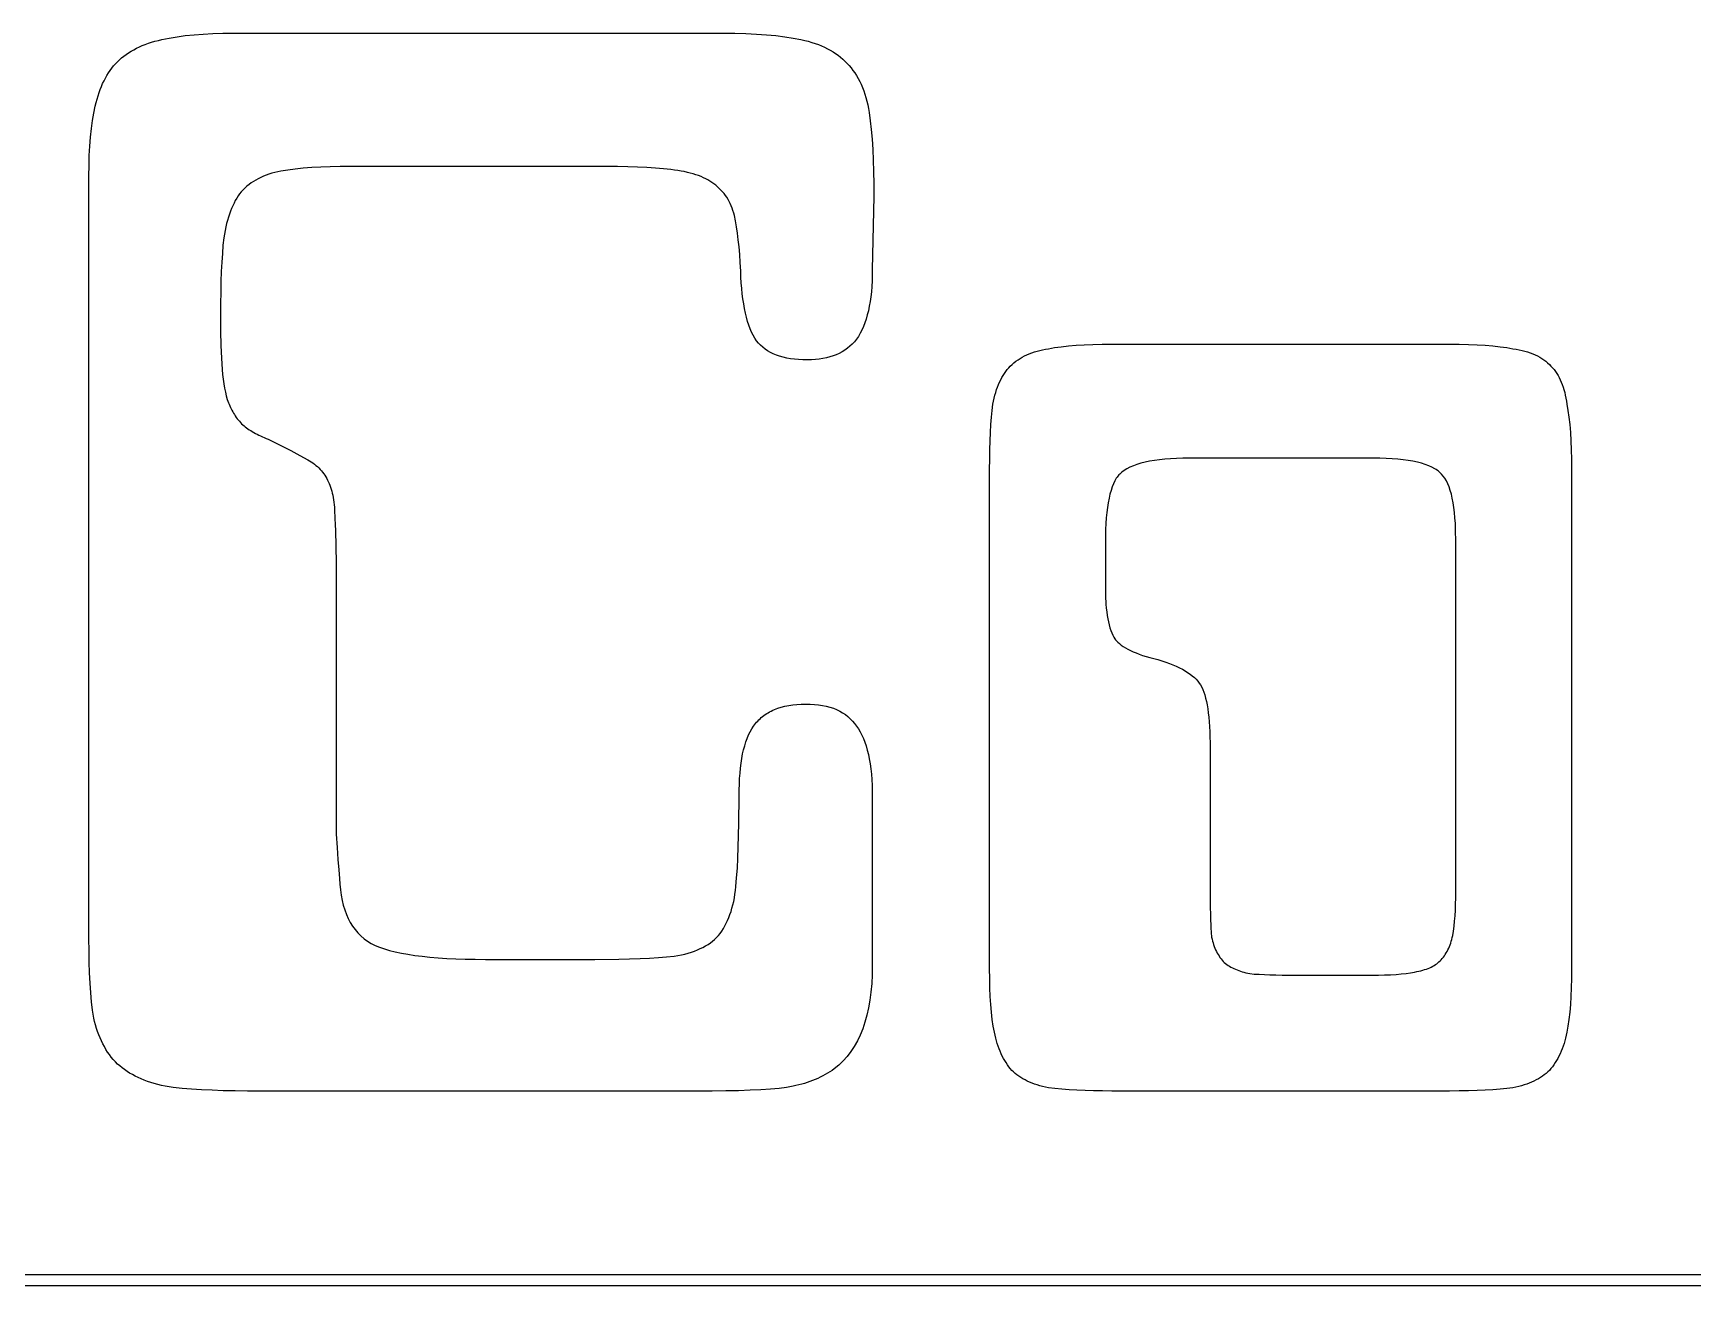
# Model space of a CAD drawing. Header units: inches. Extents: x 0.47 to 2.28, y -2.25 to -0.47.
# Drawn here: x 0.762 to 1.0526, y -2.2451 to -2.0258 of the extents above; entities that cross this region are included whole.
import ezdxf

# ---------------------------------------------------------------- set-up
doc = ezdxf.new("R2010")
doc.units = ezdxf.units.IN
doc.header["$MEASUREMENT"] = 0
doc.layers.add('F.Silkscreen', color=41, linetype='CONTINUOUS', true_color=0xf2eda1)

msp = doc.modelspace()

# ---------------------------------------------------------------- linework, layer by layer
at = {"layer": 'F.Silkscreen', "linetype": 'CONTINUOUS'}
for p, q in [((0.7806, -2.0282), (0.78111, -2.02798)), ((0.78111, -2.02798), (0.78164, -2.02777)), ((0.78164, -2.02777), (0.78218, -2.02757)), ((0.78218, -2.02757), (0.78275, -2.02739)), ((0.78275, -2.02739), (0.78333, -2.02721)), ((0.78333, -2.02721), (0.78393, -2.02706)), ((0.78393, -2.02706), (0.78454, -2.02691)), ((0.78454, -2.02691), (0.78583, -2.02665)), ((0.78583, -2.02665), (0.7872, -2.02642)), ((0.7872, -2.02642), (0.78864, -2.02623)), ((0.78864, -2.02623), (0.79017, -2.02608)), ((0.79017, -2.02608), (0.79177, -2.02596)), ((0.79177, -2.02596), (0.79345, -2.02587)), ((0.79345, -2.02587), (0.7952, -2.02582)), ((0.7952, -2.02582), (0.79704, -2.0258)), ((0.79704, -2.0258), (0.88282, -2.0258)), ((0.88282, -2.0258), (0.88486, -2.02582)), ((0.88486, -2.02582), (0.8868, -2.02587)), ((0.8868, -2.02587), (0.88864, -2.02596)), ((0.88864, -2.02596), (0.89039, -2.02608)), ((0.89039, -2.02608), (0.89204, -2.02623)), ((0.89204, -2.02623), (0.8936, -2.02642)), ((0.8936, -2.02642), (0.89506, -2.02665)), ((0.89506, -2.02665), (0.89643, -2.02691)), ((0.89643, -2.02691), (0.89708, -2.02706)), ((0.89708, -2.02706), (0.89771, -2.02722)), ((0.89771, -2.02722), (0.89832, -2.0274)), ((0.89832, -2.0274), (0.89891, -2.02759)), ((0.89891, -2.02759), (0.89948, -2.02779)), ((0.89948, -2.02779), (0.90003, -2.02802)), ((0.90003, -2.02802), (0.90056, -2.02825)), ((0.77643, -2.03115), (0.77677, -2.0308)), ((0.77677, -2.0308), (0.77713, -2.03046)), ((0.77713, -2.03046), (0.7775, -2.03013)), ((0.7775, -2.03013), (0.77789, -2.02981)), ((0.77789, -2.02981), (0.7783, -2.02951)), ((0.7783, -2.02951), (0.77872, -2.02922)), ((0.77872, -2.02922), (0.77917, -2.02895)), ((0.77917, -2.02895), (0.77962, -2.02869)), ((0.77962, -2.02869), (0.7801, -2.02844)), ((0.7801, -2.02844), (0.7806, -2.0282)), ((0.90056, -2.02825), (0.90108, -2.02851)), ((0.90108, -2.02851), (0.90157, -2.02877)), ((0.90157, -2.02877), (0.90204, -2.02906)), ((0.90204, -2.02906), (0.9025, -2.02936)), ((0.9025, -2.02936), (0.90293, -2.02967)), ((0.90293, -2.02967), (0.90335, -2.03)), ((0.90335, -2.03), (0.90374, -2.03034)), ((0.90374, -2.03034), (0.90412, -2.0307)), ((0.90412, -2.0307), (0.90448, -2.03107)), ((0.77441, -2.03413), (0.77466, -2.03365)), ((0.77466, -2.03365), (0.77492, -2.03319)), ((0.77492, -2.03319), (0.7752, -2.03275)), ((0.7752, -2.03275), (0.77549, -2.03232)), ((0.77549, -2.03232), (0.77579, -2.03192)), ((0.77579, -2.03192), (0.7761, -2.03153)), ((0.7761, -2.03153), (0.77643, -2.03115)), ((0.90448, -2.03107), (0.90485, -2.03147)), ((0.90485, -2.03147), (0.90521, -2.03188)), ((0.90521, -2.03188), (0.90554, -2.03231)), ((0.90554, -2.03231), (0.90587, -2.03276)), ((0.90587, -2.03276), (0.90617, -2.03323)), ((0.90617, -2.03323), (0.90646, -2.03372)), ((0.90646, -2.03372), (0.90672, -2.03423)), ((0.77319, -2.03736), (0.77336, -2.03677)), ((0.77336, -2.03677), (0.77354, -2.03621)), ((0.77354, -2.03621), (0.77374, -2.03566)), ((0.77374, -2.03566), (0.77395, -2.03514)), ((0.77395, -2.03514), (0.77417, -2.03462)), ((0.77417, -2.03462), (0.77441, -2.03413)), ((0.90672, -2.03423), (0.90698, -2.03475)), ((0.90698, -2.03475), (0.90721, -2.0353)), ((0.90721, -2.0353), (0.90743, -2.03587)), ((0.90743, -2.03587), (0.90763, -2.03646)), ((0.90763, -2.03646), (0.90781, -2.03706)), ((0.77262, -2.03979), (0.77288, -2.03857)), ((0.77288, -2.03857), (0.77303, -2.03795)), ((0.77303, -2.03795), (0.77319, -2.03736)), ((0.90781, -2.03706), (0.90797, -2.03769)), ((0.90797, -2.03769), (0.90812, -2.03833)), ((0.90812, -2.03833), (0.90825, -2.039)), ((0.90825, -2.039), (0.90836, -2.03968)), ((0.90836, -2.03968), (0.90856, -2.04113)), ((0.77205, -2.04398), (0.77221, -2.0425)), ((0.77221, -2.0425), (0.7724, -2.0411)), ((0.7724, -2.0411), (0.77262, -2.03979)), ((0.90856, -2.04113), (0.90873, -2.04268)), ((0.77193, -2.04555), (0.77205, -2.04398)), ((0.90873, -2.04268), (0.90887, -2.04435)), ((0.90887, -2.04435), (0.90899, -2.04614)), ((0.77179, -2.04896), (0.77184, -2.04721)), ((0.77184, -2.04721), (0.77193, -2.04555)), ((0.90899, -2.04614), (0.90908, -2.04803)), ((0.90908, -2.04803), (0.90915, -2.05004)), ((0.77177, -2.05079), (0.77179, -2.04896)), ((0.77177, -2.18432), (0.77177, -2.05079)), ((0.80141, -2.05127), (0.80098, -2.05151)), ((0.80185, -2.05105), (0.80141, -2.05127)), ((0.80231, -2.05085), (0.80185, -2.05105)), ((0.80278, -2.05066), (0.80231, -2.05085)), ((0.80327, -2.05049), (0.80278, -2.05066)), ((0.80377, -2.05033), (0.80327, -2.05049)), ((0.80429, -2.05019), (0.80377, -2.05033)), ((0.80482, -2.05007), (0.80429, -2.05019)), ((0.80537, -2.04995), (0.80482, -2.05007)), ((0.80659, -2.04976), (0.80537, -2.04995)), ((0.8079, -2.04959), (0.80659, -2.04976)), ((0.8093, -2.04945), (0.8079, -2.04959)), ((0.81078, -2.04933), (0.8093, -2.04945)), ((0.81235, -2.04924), (0.81078, -2.04933)), ((0.81401, -2.04917), (0.81235, -2.04924)), ((0.81575, -2.04913), (0.81401, -2.04917)), ((0.81758, -2.04912), (0.81575, -2.04913)), ((0.86034, -2.04912), (0.81758, -2.04912)), ((0.86237, -2.04913), (0.86034, -2.04912)), ((0.86429, -2.04916), (0.86237, -2.04913)), ((0.86611, -2.0492), (0.86429, -2.04916)), ((0.86783, -2.04926), (0.86611, -2.0492)), ((0.86945, -2.04934), (0.86783, -2.04926)), ((0.87095, -2.04943), (0.86945, -2.04934)), ((0.87236, -2.04955), (0.87095, -2.04943)), ((0.87366, -2.04968), (0.87236, -2.04955)), ((0.87428, -2.04975), (0.87366, -2.04968)), ((0.87487, -2.04984), (0.87428, -2.04975)), ((0.87545, -2.04993), (0.87487, -2.04984)), ((0.876, -2.05004), (0.87545, -2.04993)), ((0.87654, -2.05016), (0.876, -2.05004)), ((0.87706, -2.05029), (0.87654, -2.05016)), ((0.87756, -2.05043), (0.87706, -2.05029)), ((0.87803, -2.05058), (0.87756, -2.05043)), ((0.87849, -2.05074), (0.87803, -2.05058)), ((0.87893, -2.05091), (0.87849, -2.05074)), ((0.87935, -2.0511), (0.87893, -2.05091)), ((0.87975, -2.05129), (0.87935, -2.0511)), ((0.88013, -2.05149), (0.87975, -2.05129)), ((0.90915, -2.05004), (0.90918, -2.05216)), ((0.79815, -2.05392), (0.79789, -2.0543)), ((0.79843, -2.05356), (0.79815, -2.05392)), ((0.79875, -2.05322), (0.79843, -2.05356)), ((0.79908, -2.0529), (0.79875, -2.05322)), ((0.79943, -2.05259), (0.79908, -2.0529)), ((0.7998, -2.0523), (0.79943, -2.05259)), ((0.80018, -2.05202), (0.7998, -2.0523)), ((0.80057, -2.05175), (0.80018, -2.05202)), ((0.80098, -2.05151), (0.80057, -2.05175)), ((0.88049, -2.05171), (0.88013, -2.05149)), ((0.88084, -2.05194), (0.88049, -2.05171)), ((0.88116, -2.05217), (0.88084, -2.05194)), ((0.8815, -2.05242), (0.88116, -2.05217)), ((0.88182, -2.05269), (0.8815, -2.05242)), ((0.88213, -2.05296), (0.88182, -2.05269)), ((0.88242, -2.05325), (0.88213, -2.05296)), ((0.8827, -2.05355), (0.88242, -2.05325)), ((0.88297, -2.05387), (0.8827, -2.05355)), ((0.88321, -2.05419), (0.88297, -2.05387)), ((0.88345, -2.05453), (0.88321, -2.05419)), ((0.90918, -2.05216), (0.9092, -2.0544)), ((0.79655, -2.05696), (0.79637, -2.05748)), ((0.79675, -2.05647), (0.79655, -2.05696)), ((0.79695, -2.056), (0.79675, -2.05647)), ((0.79717, -2.05554), (0.79695, -2.056)), ((0.7974, -2.05511), (0.79717, -2.05554)), ((0.79764, -2.05469), (0.7974, -2.05511)), ((0.79789, -2.0543), (0.79764, -2.05469)), ((0.88367, -2.05489), (0.88345, -2.05453)), ((0.88387, -2.05525), (0.88367, -2.05489)), ((0.88406, -2.05563), (0.88387, -2.05525)), ((0.88423, -2.05603), (0.88406, -2.05563)), ((0.88439, -2.05643), (0.88423, -2.05603)), ((0.88453, -2.05685), (0.88439, -2.05643)), ((0.88465, -2.05728), (0.88453, -2.05685)), ((0.9092, -2.0544), (0.90892, -2.06717)), ((0.79573, -2.05972), (0.7956, -2.06033)), ((0.79587, -2.05913), (0.79573, -2.05972)), ((0.79603, -2.05856), (0.79587, -2.05913)), ((0.79619, -2.05801), (0.79603, -2.05856)), ((0.79637, -2.05748), (0.79619, -2.05801)), ((0.88477, -2.05773), (0.88465, -2.05728)), ((0.88497, -2.05867), (0.88477, -2.05773)), ((0.88515, -2.05969), (0.88497, -2.05867)), ((0.88531, -2.06079), (0.88515, -2.05969)), ((0.79524, -2.06292), (0.79513, -2.06434)), ((0.79537, -2.06161), (0.79524, -2.06292)), ((0.79548, -2.06096), (0.79537, -2.06161)), ((0.7956, -2.06033), (0.79548, -2.06096)), ((0.88546, -2.06196), (0.88531, -2.06079)), ((0.88559, -2.06321), (0.88546, -2.06196)), ((0.79513, -2.06434), (0.79503, -2.06587)), ((0.8857, -2.06455), (0.88559, -2.06321)), ((0.8858, -2.06596), (0.8857, -2.06455)), ((0.79495, -2.06751), (0.79489, -2.06927)), ((0.79503, -2.06587), (0.79495, -2.06751)), ((0.88588, -2.06744), (0.8858, -2.06596)), ((0.88592, -2.0685), (0.88588, -2.06744)), ((0.88598, -2.06952), (0.88592, -2.0685)), ((0.90891, -2.06819), (0.90888, -2.06918)), ((0.90892, -2.06717), (0.90891, -2.06819)), ((0.79485, -2.07114), (0.79482, -2.07312)), ((0.79489, -2.06927), (0.79485, -2.07114)), ((0.88606, -2.0705), (0.88598, -2.06952)), ((0.88615, -2.07143), (0.88606, -2.0705)), ((0.88627, -2.07233), (0.88615, -2.07143)), ((0.90875, -2.07105), (0.90865, -2.07194)), ((0.90882, -2.07013), (0.90875, -2.07105)), ((0.90888, -2.06918), (0.90882, -2.07013)), ((0.79482, -2.07312), (0.79482, -2.07522)), ((0.8864, -2.0732), (0.88627, -2.07233)), ((0.88654, -2.07402), (0.8864, -2.0732)), ((0.88671, -2.0748), (0.88654, -2.07402)), ((0.90823, -2.07438), (0.90804, -2.07513)), ((0.90839, -2.0736), (0.90823, -2.07438)), ((0.90853, -2.07279), (0.90839, -2.0736)), ((0.90865, -2.07194), (0.90853, -2.07279)), ((0.79482, -2.07522), (0.79483, -2.07799)), ((0.88689, -2.07554), (0.88671, -2.0748)), ((0.88709, -2.07625), (0.88689, -2.07554)), ((0.88731, -2.07692), (0.88709, -2.07625)), ((0.88754, -2.07754), (0.88731, -2.07692)), ((0.90736, -2.07716), (0.90709, -2.07777)), ((0.90761, -2.07652), (0.90736, -2.07716)), ((0.90784, -2.07584), (0.90761, -2.07652)), ((0.90804, -2.07513), (0.90784, -2.07584)), ((0.79483, -2.07799), (0.79489, -2.08049)), ((0.88779, -2.07813), (0.88754, -2.07754)), ((0.88806, -2.07868), (0.88779, -2.07813)), ((0.88835, -2.07919), (0.88806, -2.07868)), ((0.88865, -2.07966), (0.88835, -2.07919)), ((0.88898, -2.08006), (0.88865, -2.07966)), ((0.88934, -2.08044), (0.88898, -2.08006)), ((0.9054, -2.08023), (0.905, -2.08061)), ((0.90578, -2.07982), (0.9054, -2.08023)), ((0.90614, -2.07938), (0.90578, -2.07982)), ((0.90648, -2.07888), (0.90614, -2.07938)), ((0.90679, -2.07834), (0.90648, -2.07888)), ((0.90709, -2.07777), (0.90679, -2.07834)), ((0.94459, -2.08042), (0.94603, -2.08033)), ((0.94603, -2.08033), (0.94754, -2.08027)), ((0.94754, -2.08027), (0.94915, -2.08023)), ((0.94915, -2.08023), (0.95084, -2.08021)), ((0.95084, -2.08021), (1.00998, -2.08021)), ((1.00998, -2.08021), (1.01167, -2.08023)), ((1.01167, -2.08023), (1.01327, -2.08027)), ((1.01327, -2.08027), (1.01479, -2.08033)), ((1.01479, -2.08033), (1.01622, -2.08042)), ((0.79489, -2.08049), (0.79497, -2.08271)), ((0.79497, -2.08271), (0.79509, -2.08466)), ((0.88973, -2.08079), (0.88934, -2.08044)), ((0.89015, -2.08112), (0.88973, -2.08079)), ((0.89059, -2.08142), (0.89015, -2.08112)), ((0.89107, -2.08169), (0.89059, -2.08142)), ((0.89158, -2.08194), (0.89107, -2.08169)), ((0.89212, -2.08216), (0.89158, -2.08194)), ((0.89269, -2.08235), (0.89212, -2.08216)), ((0.89329, -2.08252), (0.89269, -2.08235)), ((0.89393, -2.08267), (0.89329, -2.08252)), ((0.89459, -2.08278), (0.89393, -2.08267)), ((0.89528, -2.08287), (0.89459, -2.08278)), ((0.896, -2.08294), (0.89528, -2.08287)), ((0.89675, -2.08298), (0.896, -2.08294)), ((0.89754, -2.08299), (0.89675, -2.08298)), ((0.89825, -2.08298), (0.89754, -2.08299)), ((0.89895, -2.08293), (0.89825, -2.08298)), ((0.89962, -2.08286), (0.89895, -2.08293)), ((0.90026, -2.08277), (0.89962, -2.08286)), ((0.90088, -2.08264), (0.90026, -2.08277)), ((0.90148, -2.08248), (0.90088, -2.08264)), ((0.90205, -2.0823), (0.90148, -2.08248)), ((0.9026, -2.08209), (0.90205, -2.0823)), ((0.90313, -2.08185), (0.9026, -2.08209)), ((0.90363, -2.08158), (0.90313, -2.08185)), ((0.90411, -2.08128), (0.90363, -2.08158)), ((0.90456, -2.08096), (0.90411, -2.08128)), ((0.905, -2.08061), (0.90456, -2.08096)), ((0.93372, -2.08351), (0.93407, -2.08323)), ((0.93407, -2.08323), (0.93443, -2.08297)), ((0.93443, -2.08297), (0.9348, -2.08273)), ((0.9348, -2.08273), (0.93518, -2.0825)), ((0.93518, -2.0825), (0.93558, -2.08229)), ((0.93558, -2.08229), (0.93599, -2.08209)), ((0.93599, -2.08209), (0.93641, -2.08191)), ((0.93641, -2.08191), (0.93685, -2.08174)), ((0.93685, -2.08174), (0.9373, -2.08158)), ((0.9373, -2.08158), (0.93776, -2.08145)), ((0.93776, -2.08145), (0.93823, -2.08132)), ((0.93823, -2.08132), (0.93872, -2.08122)), ((0.93872, -2.08122), (0.93922, -2.08112)), ((0.93922, -2.08112), (0.93974, -2.08105)), ((0.93974, -2.08105), (0.94082, -2.08085)), ((0.94082, -2.08085), (0.94199, -2.08068)), ((0.94199, -2.08068), (0.94325, -2.08054)), ((0.94325, -2.08054), (0.94459, -2.08042)), ((1.01622, -2.08042), (1.01757, -2.08054)), ((1.01757, -2.08054), (1.01882, -2.08068)), ((1.01882, -2.08068), (1.02, -2.08085)), ((1.02, -2.08085), (1.02108, -2.08105)), ((1.02108, -2.08105), (1.02163, -2.08112)), ((1.02163, -2.08112), (1.02216, -2.08122)), ((1.02216, -2.08122), (1.02267, -2.08132)), ((1.02267, -2.08132), (1.02316, -2.08145)), ((1.02316, -2.08145), (1.02364, -2.08158)), ((1.02364, -2.08158), (1.0241, -2.08174)), ((1.0241, -2.08174), (1.02454, -2.08191)), ((1.02454, -2.08191), (1.02497, -2.08209)), ((1.02497, -2.08209), (1.02537, -2.08229)), ((1.02537, -2.08229), (1.02577, -2.0825)), ((1.02577, -2.0825), (1.02614, -2.08273)), ((1.02614, -2.08273), (1.02649, -2.08297)), ((1.02649, -2.08297), (1.02683, -2.08323)), ((1.02683, -2.08323), (1.02715, -2.08351)), ((0.79509, -2.08466), (0.79517, -2.08554)), ((0.79517, -2.08554), (0.79527, -2.08637)), ((0.9314, -2.08647), (0.9316, -2.08608)), ((0.9316, -2.08608), (0.93182, -2.08571)), ((0.93182, -2.08571), (0.93205, -2.08535)), ((0.93205, -2.08535), (0.93229, -2.08501)), ((0.93229, -2.08501), (0.93254, -2.08469)), ((0.93254, -2.08469), (0.9328, -2.08439)), ((0.9328, -2.08439), (0.93307, -2.0841)), ((0.93307, -2.0841), (0.93339, -2.0838)), ((0.93339, -2.0838), (0.93372, -2.08351)), ((1.02715, -2.08351), (1.02746, -2.0838)), ((1.02746, -2.0838), (1.02774, -2.0841)), ((1.02774, -2.0841), (1.02801, -2.08439)), ((1.02801, -2.08439), (1.02827, -2.08469)), ((1.02827, -2.08469), (1.02852, -2.08501)), ((1.02852, -2.08501), (1.02875, -2.08535)), ((1.02875, -2.08535), (1.02897, -2.08571)), ((1.02897, -2.08571), (1.02917, -2.08608)), ((1.02917, -2.08608), (1.02937, -2.08647)), ((0.79527, -2.08637), (0.79538, -2.08717)), ((0.79538, -2.08717), (0.79551, -2.08792)), ((0.79551, -2.08792), (0.79566, -2.08863)), ((0.79566, -2.08863), (0.79582, -2.08929)), ((0.93038, -2.08918), (0.93052, -2.08868)), ((0.93052, -2.08868), (0.93068, -2.0882)), ((0.93068, -2.0882), (0.93084, -2.08775)), ((0.93084, -2.08775), (0.93101, -2.0873)), ((0.93101, -2.0873), (0.9312, -2.08688)), ((0.9312, -2.08688), (0.9314, -2.08647)), ((1.02937, -2.08647), (1.02955, -2.08688)), ((1.02955, -2.08688), (1.02972, -2.0873)), ((1.02972, -2.0873), (1.02987, -2.08775)), ((1.02987, -2.08775), (1.03001, -2.0882)), ((1.03001, -2.0882), (1.03014, -2.08868)), ((1.03014, -2.08868), (1.03025, -2.08918)), ((0.79582, -2.08929), (0.796, -2.08991)), ((0.796, -2.08991), (0.7962, -2.09049)), ((0.7962, -2.09049), (0.79631, -2.09076)), ((0.79631, -2.09076), (0.79643, -2.09103)), ((0.79643, -2.09103), (0.79655, -2.0913)), ((0.79655, -2.0913), (0.79667, -2.09156)), ((0.79667, -2.09156), (0.79681, -2.09182)), ((0.79681, -2.09182), (0.79695, -2.09207)), ((0.92978, -2.09304), (0.92989, -2.09185)), ((0.92989, -2.09185), (0.93002, -2.09076)), ((0.93002, -2.09076), (0.93013, -2.09022)), ((0.93013, -2.09022), (0.93025, -2.08969)), ((0.93025, -2.08969), (0.93038, -2.08918)), ((1.03025, -2.08918), (1.03035, -2.08969)), ((1.03035, -2.08969), (1.03044, -2.09022)), ((1.03044, -2.09022), (1.03052, -2.09076)), ((1.03052, -2.09076), (1.03071, -2.09185)), ((1.03071, -2.09185), (1.03088, -2.09304)), ((0.79695, -2.09207), (0.79709, -2.09232)), ((0.79709, -2.09232), (0.79725, -2.09257)), ((0.79725, -2.09257), (0.7974, -2.09281)), ((0.7974, -2.09281), (0.79757, -2.09305)), ((0.79757, -2.09305), (0.79774, -2.09328)), ((0.79774, -2.09328), (0.79792, -2.09351)), ((0.79792, -2.09351), (0.79811, -2.09373)), ((0.79811, -2.09373), (0.7983, -2.09395)), ((0.7983, -2.09395), (0.7985, -2.09416)), ((0.7985, -2.09416), (0.7987, -2.09437)), ((0.7987, -2.09437), (0.79892, -2.09455)), ((0.79892, -2.09455), (0.79914, -2.09472)), ((0.79914, -2.09472), (0.79937, -2.09488)), ((0.79937, -2.09488), (0.79961, -2.09505)), ((0.9296, -2.09569), (0.92968, -2.09432)), ((0.92968, -2.09432), (0.92978, -2.09304)), ((1.03088, -2.09304), (1.03103, -2.09432)), ((1.03103, -2.09432), (1.03114, -2.09569)), ((0.79961, -2.09505), (0.79985, -2.09521)), ((0.79985, -2.09521), (0.80011, -2.09538)), ((0.80011, -2.09538), (0.80037, -2.09553)), ((0.80037, -2.09553), (0.80065, -2.09569)), ((0.80065, -2.09569), (0.80093, -2.09585)), ((0.80093, -2.09585), (0.80122, -2.096)), ((0.80122, -2.096), (0.80152, -2.09615)), ((0.80152, -2.09615), (0.80183, -2.0963)), ((0.80183, -2.0963), (0.80214, -2.09645)), ((0.80214, -2.09645), (0.80247, -2.09659)), ((0.80247, -2.09659), (0.8028, -2.09673)), ((0.8028, -2.09673), (0.80314, -2.09687)), ((0.80314, -2.09687), (0.80524, -2.09793)), ((0.9295, -2.09873), (0.92954, -2.09716)), ((0.92954, -2.09716), (0.9296, -2.09569)), ((1.03114, -2.09569), (1.03124, -2.09716)), ((1.03124, -2.09716), (1.0313, -2.09873)), ((0.80524, -2.09793), (0.8071, -2.09888)), ((0.8071, -2.09888), (0.80871, -2.09974)), ((0.80871, -2.09974), (0.81009, -2.10048)), ((0.81009, -2.10048), (0.81039, -2.10066)), ((0.81039, -2.10066), (0.81069, -2.10085)), ((0.92946, -2.10215), (0.92947, -2.10039)), ((0.92947, -2.10039), (0.9295, -2.09873)), ((0.9583, -2.10059), (0.95746, -2.10073)), ((0.9592, -2.10047), (0.9583, -2.10059)), ((0.96014, -2.10038), (0.9592, -2.10047)), ((0.96114, -2.1003), (0.96014, -2.10038)), ((0.96219, -2.10025), (0.96114, -2.1003)), ((0.96329, -2.10021), (0.96219, -2.10025)), ((0.96445, -2.1002), (0.96329, -2.10021)), ((0.99665, -2.1002), (0.96445, -2.1002)), ((0.9978, -2.10021), (0.99665, -2.1002)), ((0.9989, -2.10025), (0.9978, -2.10021)), ((0.99994, -2.1003), (0.9989, -2.10025)), ((1.00094, -2.10038), (0.99994, -2.1003)), ((1.00187, -2.10047), (1.00094, -2.10038)), ((1.00275, -2.10059), (1.00187, -2.10047)), ((1.00358, -2.10073), (1.00275, -2.10059)), ((1.0313, -2.09873), (1.03134, -2.10039)), ((1.03134, -2.10039), (1.03135, -2.10215)), ((0.81069, -2.10085), (0.81097, -2.10104)), ((0.81097, -2.10104), (0.81125, -2.10124)), ((0.81125, -2.10124), (0.81151, -2.10146)), ((0.81151, -2.10146), (0.81176, -2.10168)), ((0.81176, -2.10168), (0.81201, -2.10191)), ((0.81201, -2.10191), (0.81224, -2.10215)), ((0.81224, -2.10215), (0.81246, -2.10239)), ((0.81246, -2.10239), (0.81267, -2.10265)), ((0.81267, -2.10265), (0.81287, -2.10291)), ((0.81287, -2.10291), (0.81305, -2.10319)), ((0.81305, -2.10319), (0.81323, -2.10347)), ((0.81323, -2.10347), (0.8134, -2.10376)), ((0.92946, -2.11492), (0.92946, -2.10215)), ((0.95178, -2.10351), (0.95164, -2.10371)), ((0.95193, -2.10332), (0.95178, -2.10351)), ((0.95208, -2.10314), (0.95193, -2.10332)), ((0.95223, -2.10298), (0.95208, -2.10314)), ((0.9526, -2.10264), (0.95223, -2.10298)), ((0.95303, -2.10233), (0.9526, -2.10264)), ((0.9535, -2.10204), (0.95303, -2.10233)), ((0.95403, -2.10177), (0.9535, -2.10204)), ((0.95462, -2.10152), (0.95403, -2.10177)), ((0.95525, -2.10129), (0.95462, -2.10152)), ((0.95593, -2.10108), (0.95525, -2.10129)), ((0.95667, -2.1009), (0.95593, -2.10108)), ((0.95746, -2.10073), (0.95667, -2.1009)), ((1.00435, -2.1009), (1.00358, -2.10073)), ((1.00507, -2.10108), (1.00435, -2.1009)), ((1.00574, -2.10129), (1.00507, -2.10108)), ((1.00635, -2.10152), (1.00574, -2.10129)), ((1.0069, -2.10177), (1.00635, -2.10152)), ((1.00741, -2.10204), (1.0069, -2.10177)), ((1.00764, -2.10218), (1.00741, -2.10204)), ((1.00785, -2.10233), (1.00764, -2.10218)), ((1.00806, -2.10248), (1.00785, -2.10233)), ((1.00825, -2.10264), (1.00806, -2.10248)), ((1.00842, -2.10281), (1.00825, -2.10264)), ((1.00859, -2.10298), (1.00842, -2.10281)), ((1.00889, -2.10332), (1.00859, -2.10298)), ((1.00917, -2.10371), (1.00889, -2.10332)), ((1.03135, -2.10215), (1.03135, -2.1896)), ((0.8134, -2.10376), (0.81355, -2.10406)), ((0.81355, -2.10406), (0.81369, -2.10437)), ((0.81369, -2.10437), (0.81383, -2.10465)), ((0.81383, -2.10465), (0.81395, -2.10495)), ((0.81395, -2.10495), (0.81407, -2.10527)), ((0.81407, -2.10527), (0.81418, -2.1056)), ((0.81418, -2.1056), (0.81428, -2.10595)), ((0.81428, -2.10595), (0.81437, -2.10631)), ((0.81437, -2.10631), (0.81445, -2.10668)), ((0.95052, -2.10649), (0.95036, -2.10721)), ((0.95071, -2.10583), (0.95052, -2.10649)), ((0.95091, -2.10522), (0.95071, -2.10583)), ((0.95114, -2.10466), (0.95091, -2.10522)), ((0.95138, -2.10416), (0.95114, -2.10466)), ((0.95164, -2.10371), (0.95138, -2.10416)), ((1.00944, -2.10416), (1.00917, -2.10371)), ((1.00968, -2.10466), (1.00944, -2.10416)), ((1.0099, -2.10522), (1.00968, -2.10466)), ((1.01011, -2.10583), (1.0099, -2.10522)), ((1.0103, -2.10649), (1.01011, -2.10583)), ((1.01046, -2.10721), (1.0103, -2.10649)), ((0.81445, -2.10668), (0.81453, -2.10707)), ((0.81453, -2.10707), (0.81459, -2.10748)), ((0.81459, -2.10748), (0.81465, -2.1079)), ((0.81465, -2.1079), (0.8147, -2.10834)), ((0.8147, -2.10834), (0.81474, -2.10879)), ((0.81474, -2.10879), (0.81477, -2.10926)), ((0.81477, -2.10926), (0.81479, -2.10974)), ((0.95008, -2.10881), (0.94997, -2.1097)), ((0.95021, -2.10799), (0.95008, -2.10881)), ((0.95036, -2.10721), (0.95021, -2.10799)), ((1.01061, -2.10799), (1.01046, -2.10721)), ((1.01073, -2.10881), (1.01061, -2.10799)), ((1.01084, -2.1097), (1.01073, -2.10881)), ((0.81479, -2.10974), (0.8148, -2.11024)), ((0.8148, -2.11024), (0.81481, -2.11075)), ((0.81481, -2.11075), (0.81487, -2.11178)), ((0.81487, -2.11178), (0.81493, -2.11292)), ((0.94982, -2.11162), (0.94977, -2.11267)), ((0.94989, -2.11063), (0.94982, -2.11162)), ((0.94997, -2.1097), (0.94989, -2.11063)), ((1.01093, -2.11063), (1.01084, -2.1097)), ((1.011, -2.11162), (1.01093, -2.11063)), ((1.01105, -2.11267), (1.011, -2.11162)), ((0.81493, -2.11292), (0.81501, -2.11554)), ((0.92946, -2.1896), (0.92946, -2.11492)), ((0.94974, -2.11376), (0.94973, -2.11492)), ((0.94973, -2.11492), (0.94973, -2.12269)), ((0.94977, -2.11267), (0.94974, -2.11376)), ((1.01109, -2.11492), (1.01105, -2.11267)), ((1.01109, -2.17599), (1.01109, -2.11492)), ((0.81501, -2.11554), (0.81507, -2.11861)), ((0.81507, -2.11861), (0.81508, -2.12214)), ((0.81508, -2.12214), (0.81508, -2.15684)), ((0.94973, -2.12269), (0.94976, -2.12429)), ((0.94976, -2.12429), (0.94983, -2.12576)), ((0.94983, -2.12576), (0.94989, -2.12645)), ((0.94989, -2.12645), (0.94997, -2.1271)), ((0.94997, -2.1271), (0.95005, -2.12772)), ((0.95005, -2.12772), (0.95015, -2.12831)), ((0.95015, -2.12831), (0.95026, -2.12887)), ((0.95026, -2.12887), (0.95038, -2.12939)), ((0.95038, -2.12939), (0.95052, -2.12988)), ((0.95052, -2.12988), (0.95067, -2.13034)), ((0.95067, -2.13034), (0.95083, -2.13077)), ((0.95083, -2.13077), (0.95101, -2.13116)), ((0.95101, -2.13116), (0.95119, -2.13152)), ((0.95119, -2.13152), (0.9514, -2.13185)), ((0.9514, -2.13185), (0.9515, -2.13199)), ((0.9515, -2.13199), (0.95162, -2.13213)), ((0.95162, -2.13213), (0.95188, -2.13239)), ((0.95188, -2.13239), (0.95217, -2.13266)), ((0.95217, -2.13266), (0.95249, -2.13291)), ((0.95249, -2.13291), (0.95284, -2.13316)), ((0.95284, -2.13316), (0.95323, -2.1334)), ((0.95323, -2.1334), (0.95365, -2.13364)), ((0.95365, -2.13364), (0.9541, -2.13387)), ((0.9541, -2.13387), (0.95459, -2.13409)), ((0.95459, -2.13409), (0.95511, -2.1343)), ((0.95511, -2.1343), (0.95566, -2.13451)), ((0.95566, -2.13451), (0.95624, -2.13472)), ((0.95624, -2.13472), (0.95685, -2.13491)), ((0.95685, -2.13491), (0.9575, -2.1351)), ((0.9575, -2.1351), (0.95818, -2.13529)), ((0.95818, -2.13529), (0.95889, -2.13546)), ((0.95889, -2.13546), (0.9596, -2.13567)), ((0.9596, -2.13567), (0.96028, -2.1359)), ((0.96028, -2.1359), (0.96093, -2.13613)), ((0.96093, -2.13613), (0.96155, -2.13636)), ((0.96155, -2.13636), (0.96213, -2.13661)), ((0.96213, -2.13661), (0.96268, -2.13687)), ((0.96268, -2.13687), (0.9632, -2.13713)), ((0.9632, -2.13713), (0.96368, -2.13741)), ((0.96368, -2.13741), (0.96413, -2.13769)), ((0.96413, -2.13769), (0.96455, -2.13798)), ((0.96455, -2.13798), (0.96494, -2.13828)), ((0.96494, -2.13828), (0.9653, -2.13858)), ((0.9653, -2.13858), (0.96562, -2.1389)), ((0.96562, -2.1389), (0.96591, -2.13923)), ((0.96591, -2.13923), (0.96616, -2.13956)), ((0.96616, -2.13956), (0.96639, -2.1399)), ((0.96639, -2.1399), (0.96659, -2.14027)), ((0.96659, -2.14027), (0.96678, -2.14068)), ((0.96678, -2.14068), (0.96695, -2.14114)), ((0.96695, -2.14114), (0.96712, -2.14164)), ((0.89149, -2.14433), (0.89178, -2.14421)), ((0.89178, -2.14421), (0.89236, -2.14398)), ((0.89236, -2.14398), (0.89298, -2.14378)), ((0.89298, -2.14378), (0.89362, -2.14361)), ((0.89362, -2.14361), (0.89429, -2.14348)), ((0.89429, -2.14348), (0.89499, -2.14337)), ((0.89499, -2.14337), (0.89572, -2.1433)), ((0.89572, -2.1433), (0.89648, -2.14325)), ((0.89648, -2.14325), (0.89726, -2.14324)), ((0.89726, -2.14324), (0.89804, -2.14325)), ((0.89804, -2.14325), (0.8988, -2.1433)), ((0.8988, -2.1433), (0.89952, -2.14337)), ((0.89952, -2.14337), (0.90021, -2.14348)), ((0.90021, -2.14348), (0.90087, -2.14361)), ((0.90087, -2.14361), (0.9015, -2.14378)), ((0.9015, -2.14378), (0.9021, -2.14398)), ((0.9021, -2.14398), (0.90267, -2.14421)), ((0.90267, -2.14421), (0.90321, -2.14447)), ((0.96712, -2.14164), (0.96727, -2.14218)), ((0.96727, -2.14218), (0.9674, -2.14277)), ((0.9674, -2.14277), (0.96753, -2.1434)), ((0.96753, -2.1434), (0.96764, -2.14407)), ((0.96764, -2.14407), (0.96774, -2.14478)), ((0.8878, -2.14759), (0.8881, -2.14712)), ((0.8881, -2.14712), (0.88827, -2.14688)), ((0.88827, -2.14688), (0.88846, -2.14665)), ((0.88846, -2.14665), (0.88865, -2.14643)), ((0.88865, -2.14643), (0.88885, -2.14621)), ((0.88885, -2.14621), (0.88905, -2.146)), ((0.88905, -2.146), (0.88927, -2.1458)), ((0.88927, -2.1458), (0.88949, -2.14561)), ((0.88949, -2.14561), (0.88971, -2.14542)), ((0.88971, -2.14542), (0.88995, -2.14524)), ((0.88995, -2.14524), (0.89019, -2.14507)), ((0.89019, -2.14507), (0.89043, -2.14491)), ((0.89043, -2.14491), (0.89069, -2.14475)), ((0.89069, -2.14475), (0.89095, -2.14461)), ((0.89095, -2.14461), (0.89122, -2.14447)), ((0.89122, -2.14447), (0.89149, -2.14433)), ((0.90321, -2.14447), (0.90372, -2.14475)), ((0.90372, -2.14475), (0.9042, -2.14507)), ((0.9042, -2.14507), (0.90465, -2.14542)), ((0.90465, -2.14542), (0.90507, -2.1458)), ((0.90507, -2.1458), (0.90546, -2.14621)), ((0.90546, -2.14621), (0.90582, -2.14665)), ((0.90582, -2.14665), (0.90614, -2.14712)), ((0.90614, -2.14712), (0.90648, -2.14759)), ((0.96774, -2.14478), (0.96782, -2.14554)), ((0.96782, -2.14554), (0.96789, -2.14635)), ((0.96789, -2.14635), (0.96795, -2.14719)), ((0.96795, -2.14719), (0.968, -2.14808)), ((0.88658, -2.15053), (0.88678, -2.14987)), ((0.88678, -2.14987), (0.887, -2.14924)), ((0.887, -2.14924), (0.88725, -2.14865)), ((0.88725, -2.14865), (0.88751, -2.1481)), ((0.88751, -2.1481), (0.8878, -2.14759)), ((0.90648, -2.14759), (0.90679, -2.14811)), ((0.90679, -2.14811), (0.90709, -2.14866)), ((0.90709, -2.14866), (0.90736, -2.14926)), ((0.90736, -2.14926), (0.90761, -2.14989)), ((0.90761, -2.14989), (0.90784, -2.15057)), ((0.968, -2.14808), (0.96803, -2.14901)), ((0.96803, -2.14901), (0.96805, -2.14999)), ((0.96805, -2.14999), (0.96805, -2.15101)), ((0.88595, -2.15359), (0.88608, -2.15276)), ((0.88608, -2.15276), (0.88622, -2.15198)), ((0.88622, -2.15198), (0.88639, -2.15124)), ((0.88639, -2.15124), (0.88658, -2.15053)), ((0.90784, -2.15057), (0.90804, -2.15129)), ((0.90804, -2.15129), (0.90823, -2.15205)), ((0.90823, -2.15205), (0.90839, -2.15285)), ((0.90839, -2.15285), (0.90853, -2.15369)), ((0.96805, -2.15101), (0.96805, -2.17599)), ((0.88569, -2.15629), (0.88576, -2.15535)), ((0.88576, -2.15535), (0.88584, -2.15445)), ((0.88584, -2.15445), (0.88595, -2.15359)), ((0.90853, -2.15369), (0.90865, -2.15458)), ((0.90865, -2.15458), (0.90875, -2.1555)), ((0.90875, -2.1555), (0.90882, -2.15647)), ((0.81508, -2.15684), (0.81508, -2.166)), ((0.8856, -2.15934), (0.88561, -2.15828)), ((0.88561, -2.15828), (0.88564, -2.15726)), ((0.88564, -2.15726), (0.88569, -2.15629)), ((0.90882, -2.15647), (0.90888, -2.15748)), ((0.90888, -2.15748), (0.90891, -2.15853)), ((0.90891, -2.15853), (0.90892, -2.15962)), ((0.88556, -2.16407), (0.8856, -2.15934)), ((0.90892, -2.15962), (0.90892, -2.18904)), ((0.88552, -2.16625), (0.88556, -2.16407)), ((0.81508, -2.166), (0.81522, -2.16836)), ((0.88546, -2.16829), (0.88552, -2.16625)), ((0.81522, -2.16836), (0.81536, -2.17044)), ((0.81536, -2.17044), (0.8155, -2.17225)), ((0.88529, -2.17199), (0.88538, -2.1702)), ((0.88538, -2.1702), (0.88546, -2.16829)), ((0.8155, -2.17225), (0.81564, -2.17377)), ((0.88517, -2.17364), (0.88529, -2.17199)), ((0.81564, -2.17377), (0.81569, -2.17479)), ((0.81569, -2.17479), (0.81579, -2.17577)), ((0.81579, -2.17577), (0.81592, -2.17671)), ((0.88488, -2.17651), (0.88497, -2.17585)), ((0.88497, -2.17585), (0.88504, -2.17516)), ((0.88504, -2.17516), (0.88517, -2.17364)), ((0.96805, -2.17599), (0.96807, -2.17837)), ((1.01108, -2.17715), (1.01109, -2.17599)), ((0.81592, -2.17671), (0.81609, -2.17761)), ((0.81609, -2.17761), (0.8163, -2.17846)), ((0.8163, -2.17846), (0.81655, -2.17928)), ((0.88419, -2.17954), (0.88435, -2.17898)), ((0.88435, -2.17898), (0.88451, -2.17839)), ((0.88451, -2.17839), (0.88465, -2.17778)), ((0.88465, -2.17778), (0.88477, -2.17716)), ((0.88477, -2.17716), (0.88488, -2.17651)), ((0.96807, -2.17837), (0.96812, -2.18051)), ((1.01101, -2.1793), (1.01105, -2.17825)), ((1.01105, -2.17825), (1.01108, -2.17715)), ((0.81655, -2.17928), (0.81684, -2.18005)), ((0.81684, -2.18005), (0.81716, -2.18078)), ((0.81716, -2.18078), (0.81753, -2.18147)), ((0.81753, -2.18147), (0.81794, -2.18212)), ((0.88312, -2.18209), (0.88336, -2.18162)), ((0.88336, -2.18162), (0.88359, -2.18113)), ((0.88359, -2.18113), (0.8838, -2.18062)), ((0.8838, -2.18062), (0.884, -2.18009)), ((0.884, -2.18009), (0.88419, -2.17954)), ((0.96812, -2.18051), (0.96821, -2.1824)), ((1.01077, -2.18214), (1.01087, -2.18124)), ((1.01087, -2.18124), (1.01095, -2.1803)), ((1.01095, -2.1803), (1.01101, -2.1793)), ((0.77179, -2.18642), (0.77177, -2.18432)), ((0.81794, -2.18212), (0.81838, -2.18273)), ((0.81838, -2.18273), (0.81887, -2.1833)), ((0.81887, -2.1833), (0.81939, -2.18383)), ((0.81939, -2.18383), (0.81995, -2.18431)), ((0.81995, -2.18431), (0.82055, -2.18475)), ((0.82055, -2.18475), (0.82119, -2.18516)), ((0.88057, -2.18504), (0.88096, -2.18474)), ((0.88096, -2.18474), (0.88132, -2.18443)), ((0.88132, -2.18443), (0.88167, -2.18411)), ((0.88167, -2.18411), (0.88199, -2.18377)), ((0.88199, -2.18377), (0.8823, -2.18338)), ((0.8823, -2.18338), (0.88258, -2.18297)), ((0.88258, -2.18297), (0.88286, -2.18254)), ((0.88286, -2.18254), (0.88312, -2.18209)), ((0.96821, -2.1824), (0.96827, -2.18325)), ((0.96827, -2.18325), (0.96833, -2.18405)), ((0.96833, -2.18405), (0.96841, -2.18439)), ((0.96841, -2.18439), (0.96849, -2.18472)), ((0.96849, -2.18472), (0.96858, -2.18505)), ((1.01018, -2.18509), (1.01028, -2.18477)), ((1.01028, -2.18477), (1.01037, -2.18445)), ((1.01037, -2.18445), (1.01046, -2.18411)), ((1.01046, -2.18411), (1.01053, -2.18377)), ((1.01053, -2.18377), (1.01066, -2.18298)), ((1.01066, -2.18298), (1.01077, -2.18214)), ((0.77183, -2.18842), (0.77179, -2.18642)), ((0.82119, -2.18516), (0.82189, -2.18549)), ((0.82189, -2.18549), (0.82266, -2.18581)), ((0.82266, -2.18581), (0.8235, -2.1861)), ((0.8235, -2.1861), (0.82442, -2.18637)), ((0.82442, -2.18637), (0.82541, -2.18662)), ((0.82541, -2.18662), (0.82647, -2.18685)), ((0.82647, -2.18685), (0.82761, -2.18705)), ((0.82761, -2.18705), (0.82883, -2.18724)), ((0.82883, -2.18724), (0.83011, -2.1874)), ((0.83011, -2.1874), (0.83147, -2.18754)), ((0.83147, -2.18754), (0.8329, -2.18766)), ((0.8329, -2.18766), (0.83441, -2.18776)), ((0.83441, -2.18776), (0.83599, -2.18784)), ((0.83599, -2.18784), (0.83765, -2.18789)), ((0.86453, -2.1879), (0.86825, -2.18779)), ((0.86825, -2.18779), (0.86992, -2.18772)), ((0.86992, -2.18772), (0.87148, -2.18762)), ((0.87148, -2.18762), (0.87291, -2.18751)), ((0.87291, -2.18751), (0.87422, -2.18738)), ((0.87422, -2.18738), (0.87487, -2.18727)), ((0.87487, -2.18727), (0.87549, -2.18714)), ((0.87549, -2.18714), (0.8761, -2.187)), ((0.8761, -2.187), (0.87668, -2.18684)), ((0.87668, -2.18684), (0.87724, -2.18667)), ((0.87724, -2.18667), (0.87778, -2.18648)), ((0.87778, -2.18648), (0.8783, -2.18628)), ((0.8783, -2.18628), (0.8788, -2.18606)), ((0.8788, -2.18606), (0.87927, -2.18583)), ((0.87927, -2.18583), (0.87973, -2.18558)), ((0.87973, -2.18558), (0.88016, -2.18531)), ((0.88016, -2.18531), (0.88057, -2.18504)), ((0.96858, -2.18505), (0.96868, -2.18536)), ((0.96868, -2.18536), (0.96879, -2.18567)), ((0.96879, -2.18567), (0.9689, -2.18597)), ((0.9689, -2.18597), (0.96903, -2.18626)), ((0.96903, -2.18626), (0.96916, -2.18654)), ((0.96916, -2.18654), (0.96931, -2.18682)), ((0.96931, -2.18682), (0.96946, -2.18708)), ((0.96946, -2.18708), (0.96962, -2.18734)), ((0.96962, -2.18734), (0.96979, -2.18759)), ((0.96979, -2.18759), (0.96997, -2.18782)), ((0.96997, -2.18782), (0.97015, -2.18805)), ((1.00851, -2.188), (1.00871, -2.18778)), ((1.00871, -2.18778), (1.0089, -2.18755)), ((1.0089, -2.18755), (1.00907, -2.18731)), ((1.00907, -2.18731), (1.00924, -2.18706)), ((1.00924, -2.18706), (1.0094, -2.1868)), ((1.0094, -2.1868), (1.00955, -2.18654)), ((1.00955, -2.18654), (1.0097, -2.18627)), ((1.0097, -2.18627), (1.00983, -2.18599)), ((1.00983, -2.18599), (1.00996, -2.18569)), ((1.00996, -2.18569), (1.01008, -2.1854)), ((1.01008, -2.1854), (1.01018, -2.18509)), ((0.77189, -2.19031), (0.77183, -2.18842)), ((0.77198, -2.1921), (0.77189, -2.19031)), ((0.83765, -2.18789), (0.83938, -2.18792)), ((0.83938, -2.18792), (0.84118, -2.18793)), ((0.84118, -2.18793), (0.86034, -2.18793)), ((0.86034, -2.18793), (0.86453, -2.1879)), ((0.90889, -2.19064), (0.90882, -2.19218)), ((0.90892, -2.18904), (0.90889, -2.19064)), ((0.92948, -2.19129), (0.92946, -2.1896)), ((0.97015, -2.18805), (0.97035, -2.18828)), ((0.97035, -2.18828), (0.97055, -2.18849)), ((0.97055, -2.18849), (0.97077, -2.18866)), ((0.97077, -2.18866), (0.97099, -2.18882)), ((0.97099, -2.18882), (0.97122, -2.18898)), ((0.97122, -2.18898), (0.97145, -2.18913)), ((0.97145, -2.18913), (0.9717, -2.18927)), ((0.9717, -2.18927), (0.97196, -2.18941)), ((0.97196, -2.18941), (0.97222, -2.18954)), ((0.97222, -2.18954), (0.9725, -2.18967)), ((0.9725, -2.18967), (0.97278, -2.18979)), ((0.97278, -2.18979), (0.97307, -2.1899)), ((0.97307, -2.1899), (0.97337, -2.19)), ((0.97337, -2.19), (0.97368, -2.1901)), ((0.97368, -2.1901), (0.97399, -2.19019)), ((0.97399, -2.19019), (0.97432, -2.19028)), ((0.97432, -2.19028), (0.97465, -2.19036)), ((0.97465, -2.19036), (0.97499, -2.19043)), ((0.97499, -2.19043), (0.97579, -2.1905)), ((0.97579, -2.1905), (0.97664, -2.19055)), ((0.97664, -2.19055), (0.97756, -2.1906)), ((0.97756, -2.1906), (0.97853, -2.19064)), ((0.97853, -2.19064), (0.97957, -2.19067)), ((0.97957, -2.19067), (0.98067, -2.19069)), ((0.98067, -2.19069), (0.98305, -2.19071)), ((0.98305, -2.19071), (0.99637, -2.19071)), ((0.99637, -2.19071), (0.99752, -2.1907)), ((0.99752, -2.1907), (0.99861, -2.19067)), ((0.99861, -2.19067), (0.99964, -2.19063)), ((0.99964, -2.19063), (1.00061, -2.19057)), ((1.00061, -2.19057), (1.00151, -2.19049)), ((1.00151, -2.19049), (1.00236, -2.1904)), ((1.00236, -2.1904), (1.00314, -2.19028)), ((1.00314, -2.19028), (1.00387, -2.19015)), ((1.00387, -2.19015), (1.00424, -2.19008)), ((1.00424, -2.19008), (1.0046, -2.19)), ((1.0046, -2.19), (1.00495, -2.18992)), ((1.00495, -2.18992), (1.00529, -2.18982)), ((1.00529, -2.18982), (1.00561, -2.18973)), ((1.00561, -2.18973), (1.00592, -2.18962)), ((1.00592, -2.18962), (1.00622, -2.18951)), ((1.00622, -2.18951), (1.00651, -2.18939)), ((1.00651, -2.18939), (1.00678, -2.18927)), ((1.00678, -2.18927), (1.00703, -2.18913)), ((1.00703, -2.18913), (1.00728, -2.189)), ((1.00728, -2.189), (1.00751, -2.18885)), ((1.00751, -2.18885), (1.00773, -2.1887)), ((1.00773, -2.1887), (1.00794, -2.18854)), ((1.00794, -2.18854), (1.00813, -2.18838)), ((1.00813, -2.18838), (1.00831, -2.18821)), ((1.00831, -2.18821), (1.00851, -2.188)), ((1.03135, -2.1896), (1.03134, -2.19129)), ((0.7721, -2.19378), (0.77198, -2.1921)), ((0.90869, -2.19365), (0.9085, -2.19506)), ((0.90882, -2.19218), (0.90869, -2.19365)), ((0.92952, -2.1929), (0.92948, -2.19129)), ((0.92958, -2.19441), (0.92952, -2.1929)), ((1.0313, -2.1929), (1.03124, -2.19441)), ((1.03134, -2.19129), (1.0313, -2.1929)), ((0.77224, -2.19536), (0.7721, -2.19378)), ((0.77241, -2.19683), (0.77224, -2.19536)), ((0.90827, -2.19641), (0.90798, -2.1977)), ((0.9085, -2.19506), (0.90827, -2.19641)), ((0.92967, -2.19585), (0.92958, -2.19441)), ((0.92979, -2.19719), (0.92967, -2.19585)), ((1.03114, -2.19585), (1.03103, -2.19719)), ((1.03124, -2.19441), (1.03114, -2.19585)), ((0.77261, -2.1982), (0.77241, -2.19683)), ((0.77275, -2.19882), (0.77261, -2.1982)), ((0.77291, -2.19942), (0.77275, -2.19882)), ((0.77309, -2.20001), (0.77291, -2.19942)), ((0.90764, -2.19892), (0.90725, -2.20008)), ((0.90798, -2.1977), (0.90764, -2.19892)), ((0.92993, -2.19845), (0.92979, -2.19719)), ((0.9301, -2.19962), (0.92993, -2.19845)), ((1.03088, -2.19845), (1.03071, -2.19962)), ((1.03103, -2.19719), (1.03088, -2.19845)), ((0.77328, -2.20058), (0.77309, -2.20001)), ((0.77349, -2.20114), (0.77328, -2.20058)), ((0.77371, -2.20168), (0.77349, -2.20114)), ((0.77395, -2.20221), (0.77371, -2.20168)), ((0.7742, -2.20272), (0.77395, -2.20221)), ((0.90632, -2.20221), (0.90577, -2.20318)), ((0.90681, -2.20118), (0.90632, -2.20221)), ((0.90725, -2.20008), (0.90681, -2.20118)), ((0.9303, -2.2007), (0.9301, -2.19962)), ((0.93041, -2.20122), (0.9303, -2.2007)), ((0.93053, -2.20172), (0.93041, -2.20122)), ((0.93066, -2.20221), (0.93053, -2.20172)), ((0.9308, -2.20268), (0.93066, -2.20221)), ((1.03016, -2.20221), (1.03002, -2.20268)), ((1.03029, -2.20172), (1.03016, -2.20221)), ((1.03041, -2.20122), (1.03029, -2.20172)), ((1.03052, -2.2007), (1.03041, -2.20122)), ((1.03071, -2.19962), (1.03052, -2.2007)), ((0.77447, -2.20321), (0.7742, -2.20272)), ((0.77475, -2.20369), (0.77447, -2.20321)), ((0.77505, -2.20416), (0.77475, -2.20369)), ((0.77537, -2.20461), (0.77505, -2.20416)), ((0.77569, -2.20504), (0.77537, -2.20461)), ((0.77604, -2.20546), (0.77569, -2.20504)), ((0.90452, -2.20493), (0.90382, -2.20571)), ((0.90517, -2.20409), (0.90452, -2.20493)), ((0.90577, -2.20318), (0.90517, -2.20409)), ((0.93095, -2.20314), (0.9308, -2.20268)), ((0.93112, -2.20359), (0.93095, -2.20314)), ((0.93129, -2.20403), (0.93112, -2.20359)), ((0.93148, -2.20445), (0.93129, -2.20403)), ((0.93167, -2.20486), (0.93148, -2.20445)), ((0.93188, -2.20526), (0.93167, -2.20486)), ((0.9321, -2.20564), (0.93188, -2.20526)), ((1.02894, -2.20526), (1.02872, -2.20564)), ((1.02914, -2.20486), (1.02894, -2.20526)), ((1.02934, -2.20445), (1.02914, -2.20486)), ((1.02953, -2.20403), (1.02934, -2.20445)), ((1.0297, -2.20359), (1.02953, -2.20403)), ((1.02986, -2.20314), (1.0297, -2.20359)), ((1.03002, -2.20268), (1.02986, -2.20314)), ((0.7764, -2.20587), (0.77604, -2.20546)), ((0.77677, -2.20626), (0.7764, -2.20587)), ((0.77716, -2.2066), (0.77677, -2.20626)), ((0.77757, -2.20692), (0.77716, -2.2066)), ((0.77799, -2.20724), (0.77757, -2.20692)), ((0.77844, -2.20754), (0.77799, -2.20724)), ((0.7789, -2.20783), (0.77844, -2.20754)), ((0.77937, -2.2081), (0.7789, -2.20783)), ((0.77987, -2.20837), (0.77937, -2.2081)), ((0.90066, -2.20811), (0.90024, -2.20834)), ((0.90107, -2.20787), (0.90066, -2.20811)), ((0.90148, -2.20762), (0.90107, -2.20787)), ((0.90187, -2.20736), (0.90148, -2.20762)), ((0.90226, -2.20709), (0.90187, -2.20736)), ((0.90306, -2.20643), (0.90226, -2.20709)), ((0.90382, -2.20571), (0.90306, -2.20643)), ((0.93233, -2.20601), (0.9321, -2.20564)), ((0.93257, -2.20637), (0.93233, -2.20601)), ((0.93282, -2.20672), (0.93257, -2.20637)), ((0.93308, -2.20705), (0.93282, -2.20672)), ((0.93335, -2.20737), (0.93308, -2.20705)), ((0.93364, -2.20764), (0.93335, -2.20737)), ((0.93394, -2.2079), (0.93364, -2.20764)), ((0.93425, -2.20815), (0.93394, -2.2079)), ((0.93458, -2.20839), (0.93425, -2.20815)), ((1.02656, -2.20815), (1.02623, -2.20839)), ((1.02688, -2.2079), (1.02656, -2.20815)), ((1.02718, -2.20764), (1.02688, -2.2079)), ((1.02747, -2.20737), (1.02718, -2.20764)), ((1.02774, -2.20705), (1.02747, -2.20737)), ((1.028, -2.20672), (1.02774, -2.20705)), ((1.02825, -2.20637), (1.028, -2.20672)), ((1.02849, -2.20601), (1.02825, -2.20637)), ((1.02872, -2.20564), (1.02849, -2.20601)), ((0.78038, -2.20862), (0.77987, -2.20837)), ((0.78091, -2.20885), (0.78038, -2.20862)), ((0.78146, -2.20908), (0.78091, -2.20885)), ((0.78202, -2.20929), (0.78146, -2.20908)), ((0.7826, -2.20948), (0.78202, -2.20929)), ((0.7832, -2.20967), (0.7826, -2.20948)), ((0.78382, -2.20984), (0.7832, -2.20967)), ((0.78445, -2.21), (0.78382, -2.20984)), ((0.7851, -2.21014), (0.78445, -2.21)), ((0.78654, -2.21034), (0.7851, -2.21014)), ((0.78808, -2.21051), (0.78654, -2.21034)), ((0.78973, -2.21065), (0.78808, -2.21051)), ((0.79148, -2.21077), (0.78973, -2.21065)), ((0.79334, -2.21086), (0.79148, -2.21077)), ((0.7953, -2.21092), (0.79334, -2.21086)), ((0.79737, -2.21096), (0.7953, -2.21092)), ((0.79954, -2.21098), (0.79737, -2.21096)), ((0.88088, -2.21098), (0.79954, -2.21098)), ((0.88329, -2.21096), (0.88088, -2.21098)), ((0.88551, -2.21092), (0.88329, -2.21096)), ((0.88756, -2.21086), (0.88551, -2.21092)), ((0.88942, -2.21077), (0.88756, -2.21086)), ((0.8911, -2.21065), (0.88942, -2.21077)), ((0.89259, -2.21051), (0.8911, -2.21065)), ((0.89391, -2.21034), (0.89259, -2.21051)), ((0.89504, -2.21014), (0.89391, -2.21034)), ((0.89555, -2.21003), (0.89504, -2.21014)), ((0.89606, -2.20991), (0.89555, -2.21003)), ((0.89656, -2.20978), (0.89606, -2.20991)), ((0.89705, -2.20964), (0.89656, -2.20978)), ((0.89753, -2.20949), (0.89705, -2.20964)), ((0.89801, -2.20932), (0.89753, -2.20949)), ((0.89847, -2.20915), (0.89801, -2.20932)), ((0.89893, -2.20896), (0.89847, -2.20915)), ((0.89937, -2.20877), (0.89893, -2.20896)), ((0.89981, -2.20856), (0.89937, -2.20877)), ((0.90024, -2.20834), (0.89981, -2.20856)), ((0.93493, -2.20862), (0.93458, -2.20839)), ((0.93529, -2.20884), (0.93493, -2.20862)), ((0.93567, -2.20904), (0.93529, -2.20884)), ((0.93606, -2.20924), (0.93567, -2.20904)), ((0.93646, -2.20943), (0.93606, -2.20924)), ((0.93689, -2.2096), (0.93646, -2.20943)), ((0.93732, -2.20976), (0.93689, -2.2096)), ((0.93778, -2.20992), (0.93732, -2.20976)), ((0.93824, -2.21006), (0.93778, -2.20992)), ((0.93873, -2.21019), (0.93824, -2.21006)), ((0.93922, -2.21031), (0.93873, -2.21019)), ((0.93974, -2.21042), (0.93922, -2.21031)), ((0.94088, -2.21055), (0.93974, -2.21042)), ((0.9421, -2.21066), (0.94088, -2.21055)), ((0.94338, -2.21076), (0.9421, -2.21066)), ((0.94473, -2.21084), (0.94338, -2.21076)), ((0.94616, -2.2109), (0.94473, -2.21084)), ((0.94765, -2.21094), (0.94616, -2.2109)), ((0.94921, -2.21097), (0.94765, -2.21094)), ((0.95084, -2.21098), (0.94921, -2.21097)), ((1.00998, -2.21098), (0.95084, -2.21098)), ((1.01167, -2.21097), (1.00998, -2.21098)), ((1.01327, -2.21094), (1.01167, -2.21097)), ((1.01479, -2.2109), (1.01327, -2.21094)), ((1.01622, -2.21084), (1.01479, -2.2109)), ((1.01757, -2.21076), (1.01622, -2.21084)), ((1.01882, -2.21066), (1.01757, -2.21076)), ((1.02, -2.21055), (1.01882, -2.21066)), ((1.02108, -2.21042), (1.02, -2.21055)), ((1.02159, -2.21031), (1.02108, -2.21042)), ((1.02209, -2.21019), (1.02159, -2.21031)), ((1.02257, -2.21006), (1.02209, -2.21019)), ((1.02304, -2.20992), (1.02257, -2.21006)), ((1.02349, -2.20976), (1.02304, -2.20992)), ((1.02393, -2.2096), (1.02349, -2.20976)), ((1.02435, -2.20943), (1.02393, -2.2096)), ((1.02476, -2.20924), (1.02435, -2.20943)), ((1.02515, -2.20904), (1.02476, -2.20924)), ((1.02553, -2.20884), (1.02515, -2.20904)), ((1.02589, -2.20862), (1.02553, -2.20884)), ((1.02623, -2.20839), (1.02589, -2.20862)), ((0.62992, -2.24311), (2.12598, -2.24311)), ((2.12598, -2.24508), (0.62992, -2.24508))]:
    msp.add_line(p, q, dxfattribs=at)

doc.saveas('drawing.dxf')
